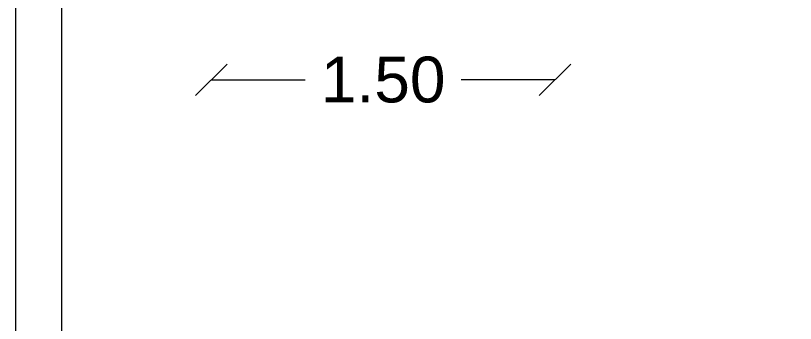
# Model space of a CAD drawing. Header units: metres. Extents: x -355 to 973, y -73 to 238.
# Drawn here: x 701.132 to 704.535, y 212.628 to 213.972 of the extents above; entities that cross this region are included whole.
import ezdxf

# ---------------------------------------------------------------- set-up
doc = ezdxf.new("R2010")
doc.units = ezdxf.units.M
doc.header["$LTSCALE"] = 3
doc.header["$MEASUREMENT"] = 0
doc.linetypes.add('1', pattern=[30, 6, 6, 6, 6, 6])
doc.layers.add('05', color=21, linetype='Continuous', lineweight=5)
doc.styles.get("Standard").update_dxf_attribs({"font": 'arial.ttf'})
doc.dimstyles.new('ahmad', dxfattribs={"dimtxt": 0.2, "dimasz": 0.1375, "dimexe": 0, "dimexo": 0.0625, "dimgap": 0.09, "dimtad": 0, "dimzin": 0, "dimdsep": 46, "dimtxsty": 'Standard', "dimblk": 'OBLIQUE', "dimcen": 0.09, "dimclrd": 245, "dimclrt": 61, "dimadec": 0, "dimazin": 0, "dimtfac": 1, "dimtofl": 0, "dimtmove": 0, "dimatfit": 3, "dimldrblk": 'OBLIQUE', "dimfxl": 0, "dimfxlon": 1, "dimtolj": 1, "dimtzin": 0, "dimlwd": 13, "dimarcsym": 0})

# ---------------------------------------------------------------- blocks, each defined once
blk = doc.blocks.new('_Oblique')
at = {"color": 0, "linetype": 'ByBlock', "lineweight": -2}
blk.add_line((-0.5, -0.5), (0.5, 0.5), dxfattribs=at)
blk = doc.blocks.new('*D431')
at = {"color": 245, "lineweight": 13, "transparency": 16777216}
for p, q in [((701.9863, 213.6918), (702.3963, 213.6918)), ((703.4863, 213.6918), (703.0763, 213.6918))]:
    blk.add_line(p, q, dxfattribs=at)
at = {"layer": 'Defpoints', "color": 0, "transparency": 16777216}
for p in [(701.9863, 213.9724), (703.4863, 213.9724), (703.4863, 213.6918)]:
    blk.add_point(p, dxfattribs=at)
at = {"color": 245, "lineweight": 13, "transparency": 16777216, "xscale": 0.1375, "yscale": 0.1375, "zscale": 0.1375, "rotation": 180}
blk.add_blockref('_Oblique', (701.9863, 213.6918), dxfattribs=at)
at = {"color": 245, "lineweight": 13, "transparency": 16777216, "xscale": 0.1375, "yscale": 0.1375, "zscale": 0.1375}
blk.add_blockref('_Oblique', (703.4863, 213.6918), dxfattribs=at)
at = {"color": 61, "transparency": 16777216, "insert": (702.7363, 213.6918), "char_height": 0.2, "attachment_point": 5}
blk.add_mtext('\\A1;1.50', dxfattribs=at)

msp = doc.modelspace()

# ---------------------------------------------------------------- linework, layer by layer
at = {"layer": '05', "color": 0, "linetype": '1'}
for points in [[(714.0093, 206.1455), (714.0093, 231.0225), (701.1323, 231.0225), (701.1323, 206.1455)], [(713.8093, 206.3455), (713.8093, 230.8225), (701.3323, 230.8225), (701.3323, 206.3455)]]:
    msp.add_lwpolyline(points, close=True, dxfattribs=at)

# ---------------------------------------------------------------- dimensions: what is measured, and where the dimension line sits
dim = msp.add_linear_dim(base=(703.4863, 213.6918), p1=(701.9863, 213.9724), p2=(703.4863, 213.9724), dimstyle='ahmad')
dim.commit()
dim.dimension.update_dxf_attribs({"geometry": '*D431', "text_midpoint": (702.7363, 213.6918)})

doc.saveas('drawing.dxf')
